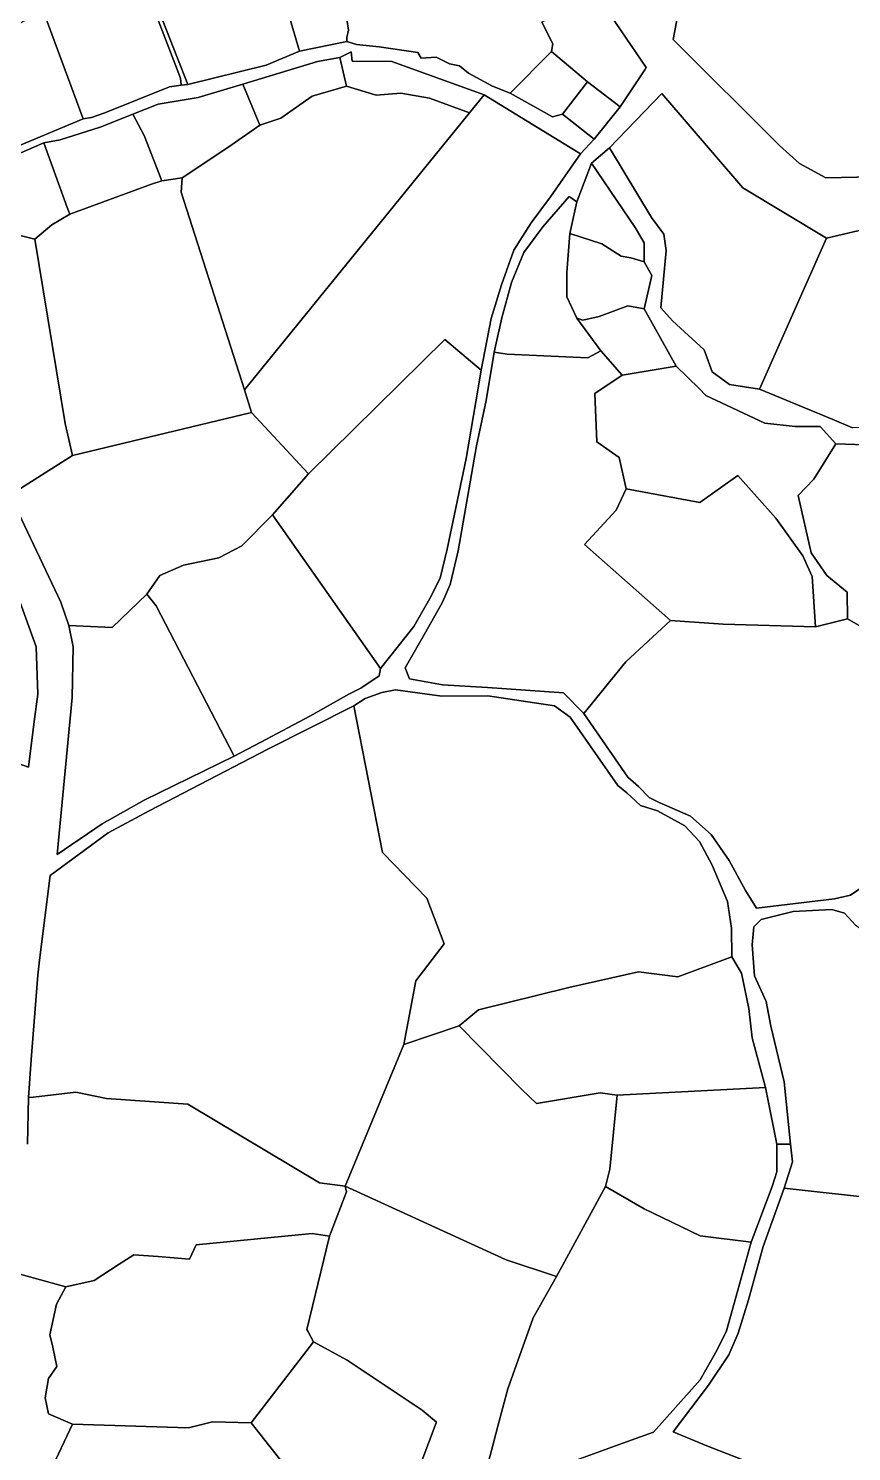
# Model space of a CAD drawing. Extents: x 542555 to 550520, y 1840485 to 1846995.
# Drawn here: x 549493.4 to 549701.7, y 1843922.2 to 1844282.5 of the extents above; entities that cross this region are included whole.
import ezdxf

# ---------------------------------------------------------------- set-up
doc = ezdxf.new("R2010")
doc.units = 0
doc.layers.add('Level 30', color=7, linetype='Continuous')

msp = doc.modelspace()

# ---------------------------------------------------------------- linework, layer by layer
at = {"layer": 'Level 30'}
for points in [[(549772.61, 1844331.48), (549767.51, 1844322.96), (549750.52, 1844301), (549738.6, 1844284.18), (549723.32, 1844266.76), (549720.38, 1844263.52), (549714.71, 1844256.35), (549710.19, 1844250.89), (549707.64, 1844247.71), (549706.6952, 1844246.9536), (549704.18, 1844244.94), (549703.0347, 1844244.9096), (549695.14, 1844244.7), (549688.48, 1844248.35), (549683.45, 1844252.93), (549656.49, 1844279.73), (549662.37, 1844310.75), (549687.9, 1844340.3), (549756.95, 1844334.73), (549771.43, 1844353.78), (549776.75, 1844350.29), (549776.7343, 1844349.5062), (549776.51, 1844338.29)], [(549557.55, 1844291.8), (549561.96, 1844276.76), (549553.5, 1844273.21), (549533.66, 1844268.35), (549523.68, 1844294.01), (549523.25, 1844295.78), (549529.61, 1844299.47), (549537.79, 1844304.06), (549546.56, 1844309.94), (549548.31, 1844312.01)], [(549531.99, 1844268.17), (549529.07, 1844267.71), (549512.71, 1844261.13), (549509.34, 1844260.01), (549507.18, 1844259.61), (549497.6, 1844285.6), (549513.68, 1844293.64), (549519.19, 1844294.99), (549521.81, 1844295.41), (549522.78, 1844293.49), (549531.82, 1844269.98)], [(549557.55, 1844291.8), (549560.31, 1844292.75), (549565.35, 1844295.23), (549567.18, 1844295.7), (549568.74, 1844294.75), (549570.75, 1844292.12), (549573.91, 1844284.77), (549574.34, 1844282.1), (549573.97, 1844280.24), (549573.92, 1844279.26), (549561.96, 1844276.76)], [(549643.399, 1844281.9028), (549649.68, 1844272.62), (549649.3128, 1844272.0653), (549643.1, 1844262.68), (549634.86, 1844268.99), (549625.72, 1844276.71), (549626.08, 1844278.64), (549623.27, 1844284.11), (549635.87, 1844293.03)], [(549497.6, 1844285.6), (549507.18, 1844259.61), (549491.06, 1844252.93), (549482.49, 1844277.81), (549482.17, 1844279.19), (549492.96, 1844284.79)], [(549572.15, 1844275.15), (549573.81, 1844267.9), (549565.18, 1844265.34), (549557.24, 1844259.83), (549551.92, 1844258.01), (549547.63, 1844268.41), (549566.5, 1844274.15)], [(549608.67, 1844265.7), (549604.96, 1844261.13), (549594.86, 1844264.85), (549587.6, 1844266.11), (549581.37, 1844265.63), (549573.81, 1844267.9), (549572.15, 1844275.15), (549575.03, 1844276.6), (549575.3, 1844274.26), (549585.32, 1844274.19)], [(549625.72, 1844276.71), (549634.86, 1844268.99), (549628.55, 1844260.79), (549626.01, 1844260.11), (549615.26, 1844266.11)], [(549547.63, 1844268.41), (549551.92, 1844258.01), (549544.04, 1844252.51), (549532.3, 1844244.74), (549527.08, 1844243.92), (549522.61, 1844255.41), (549519.81, 1844260.81), (549526.16, 1844263.36), (549536.3, 1844265.01)], [(549604.96, 1844261.13), (549548.01, 1844190.98), (549532.02, 1844241.07), (549532.3, 1844244.74), (549544.04, 1844252.51), (549551.92, 1844258.01), (549557.24, 1844259.83), (549565.18, 1844265.34), (549573.81, 1844267.9), (549581.37, 1844265.63), (549587.6, 1844266.11), (549594.86, 1844264.85)], [(549634.86, 1844268.99), (549643.1, 1844262.68), (549636.51, 1844254.53), (549628.55, 1844260.79)], [(549608.67, 1844265.7), (549633.06, 1844250.8), (549625.44, 1844239.87), (549620.62, 1844233.34), (549616.19, 1844226.36), (549613.07, 1844217.61), (549610.46, 1844209.05), (549607.96, 1844196.04), (549598.71, 1844203.77), (549564.25, 1844169.71), (549549.83, 1844185.26), (549548.01, 1844190.98), (549604.96, 1844261.13)], [(549695.31, 1844229.45), (549678.39, 1844191.16), (549670.75, 1844192.41), (549666.37, 1844195.54), (549664.33, 1844201.11), (549656.35, 1844208.5), (549653.38, 1844211.75), (549654.79, 1844226.3), (549654.13, 1844230.4), (549651.01, 1844234.62), (549640.39, 1844252.29), (549653.69, 1844266.04), (549674.18, 1844242.17)], [(549519.81, 1844260.81), (549522.61, 1844255.41), (549527.08, 1844243.92), (549524.49, 1844243.13), (549503.8, 1844235.53), (549503.13, 1844237.17), (549497.27, 1844253.58), (549501.35, 1844254.35), (549511.47, 1844257.51)], [(549499.32, 1844232.77), (549494.95, 1844229.21), (549484.01, 1844231.83), (549479.11, 1844232.32), (549475.26, 1844244.06), (549497.27, 1844253.58), (549503.13, 1844237.17), (549503.8, 1844235.53)], [(549638.5, 1844228), (549630.4, 1844230.61), (549632.15, 1844238.64), (549635.83, 1844248.4), (549646.92, 1844232.14), (549649.14, 1844228.28), (549649.21, 1844223.4), (549645.8, 1844224.48), (549643.4, 1844224.86)], [(549549.83, 1844185.26), (549504.52, 1844174.38), (549502.64, 1844182.47), (549494.95, 1844229.21), (549499.32, 1844232.77), (549503.8, 1844235.53), (549524.49, 1844243.13), (549527.08, 1844243.92), (549532.3, 1844244.74), (549532.02, 1844241.07), (549548.01, 1844190.98)], [(549632.16, 1844209.13), (549638.2, 1844200.91), (549634.9, 1844199.14), (549614.52, 1844200.03), (549611.2, 1844200.59), (549613.16, 1844209.29), (549615.61, 1844218.23), (549618.69, 1844225.79), (549623.55, 1844232.33), (549630.23, 1844240), (549632.15, 1844238.64), (549630.4, 1844230.61), (549629.64, 1844220.73), (549629.63, 1844214.61)], [(549488.8589, 1844164.3958), (549488.74, 1844164.32), (549463.06, 1844224.69), (549465.4072, 1844225.8058), (549479.11, 1844232.32), (549484.01, 1844231.83), (549494.95, 1844229.21), (549502.64, 1844182.47), (549504.52, 1844174.38)], [(549738.78, 1844225.21), (549739.31, 1844215.07), (549735.3, 1844204.08), (549734.23, 1844194.23), (549720.18, 1844182.22), (549701.91, 1844181.4), (549696.78, 1844183.58), (549678.39, 1844191.16), (549695.31, 1844229.45), (549708.99, 1844232.67)], [(549651.09, 1844219.96), (549649.16, 1844211.52), (549645.03, 1844212.33), (549637.82, 1844209.61), (549633.68, 1844208.64), (549632.16, 1844209.13), (549629.63, 1844214.61), (549629.64, 1844220.73), (549630.4, 1844230.61), (549638.5, 1844228), (549643.4, 1844224.86), (549645.8, 1844224.48), (549649.21, 1844223.4)], [(549657.28, 1844197.03), (549643.62, 1844194.73), (549638.2, 1844200.91), (549632.16, 1844209.13), (549633.68, 1844208.64), (549637.82, 1844209.61), (549645.03, 1844212.33), (549649.16, 1844211.52)], [(549564.25, 1844169.71), (549598.71, 1844203.77), (549607.96, 1844196.04), (549606.55, 1844187.96), (549604.17, 1844173.6), (549599.36, 1844150.69), (549597.58, 1844143.37), (549594.94, 1844138.2), (549590.85, 1844131.1), (549582.48, 1844120.47), (549555.12, 1844159.33)], [(549644.54, 1844122.18), (549633.94, 1844109.02), (549628.75, 1844114.26), (549609.57, 1844115.61), (549598.18, 1844116.35), (549589.8, 1844117.83), (549588.68, 1844120.62), (549593.93, 1844129.76), (549598.12, 1844137.29), (549600.08, 1844141.7), (549602.14, 1844150.29), (549606.73, 1844176.84), (549609.2, 1844188.28), (549611.2, 1844200.59), (549614.52, 1844200.03), (549634.9, 1844199.14), (549638.2, 1844200.91), (549643.62, 1844194.73), (549636.66, 1844190.12), (549637.21, 1844177.81), (549642.83, 1844173.9), (549644.64, 1844165.96), (549642.09, 1844160.56), (549634.09, 1844151.83), (549655.86, 1844132.62)], [(549700.65, 1844133), (549692.54, 1844130.99), (549691.71, 1844143.77), (549689.34, 1844148.99), (549682.53, 1844158.5), (549672.88, 1844169.31), (549663.29, 1844162.49), (549644.64, 1844165.96), (549642.83, 1844173.9), (549637.21, 1844177.81), (549636.66, 1844190.12), (549643.62, 1844194.73), (549657.28, 1844197.03), (549663.11, 1844191.33), (549664.75, 1844189.58), (549679.72, 1844182.62), (549687.39, 1844181.74), (549693.73, 1844181.72), (549697.72, 1844177.38), (549692.12, 1844168.42), (549688.12, 1844164.29), (549691.47, 1844149.74), (549695.44, 1844144.01), (549700.57, 1844139.75)], [(549564.25, 1844169.71), (549555.12, 1844159.33), (549547.4, 1844151.5), (549541.54, 1844148.46), (549532.63, 1844146.6), (549526.59, 1844143.99), (549523.36, 1844139.26), (549514.51, 1844130.85), (549503.61, 1844131.35), (549501.54, 1844137.23), (549489.3193, 1844163.0939), (549488.74, 1844164.32), (549488.8589, 1844164.3958), (549504.52, 1844174.38), (549549.83, 1844185.26)], [(549728.97, 1844162.42), (549712.96, 1844127.32), (549708.57, 1844128.5), (549700.65, 1844133), (549700.57, 1844139.75), (549695.44, 1844144.01), (549691.47, 1844149.74), (549688.12, 1844164.29), (549692.12, 1844168.42), (549697.72, 1844177.38), (549707.56, 1844177.03), (549717.93, 1844176.89)], [(549669.18, 1844131.71), (549655.86, 1844132.62), (549634.09, 1844151.83), (549642.09, 1844160.56), (549644.64, 1844165.96), (549663.29, 1844162.49), (549672.88, 1844169.31), (549682.53, 1844158.5), (549689.34, 1844148.99), (549691.71, 1844143.77), (549692.54, 1844130.99)], [(549555.12, 1844159.33), (549582.48, 1844120.47), (549582.11, 1844118.63), (549577.5, 1844115.48), (549574.4, 1844113.98), (549564.61, 1844108.42), (549552.13, 1844101.84), (549545.4, 1844098.25), (549525.72, 1844136.29), (549523.36, 1844139.26), (549526.59, 1844143.99), (549532.63, 1844146.6), (549541.54, 1844148.46), (549547.4, 1844151.5)], [(549494.8285, 1844107.0177), (549493.38, 1844095.48), (549479.83, 1844100.3), (549471.56, 1844100.8), (549454.57, 1844102.61), (549445.31, 1844102.97), (549427.38, 1844107.33), (549422.87, 1844109.19), (549462.8, 1844148.63), (549476.82, 1844141.91), (549488.4, 1844141.52), (549490.5471, 1844138.727), (549490.86, 1844138.32), (549495.32, 1844125.92), (549495.7, 1844113.96)], [(549523.36, 1844139.26), (549525.72, 1844136.29), (549545.4, 1844098.25), (549522.66, 1844087.11), (549512.02, 1844081.14), (549500.59, 1844073.35), (549504.43, 1844113.15), (549504.67, 1844125.96), (549503.61, 1844131.35), (549514.51, 1844130.85)], [(549607.25, 1844034.05), (549602.4, 1844029.96), (549588.38, 1844025.23), (549591.38, 1844041.39), (549598.53, 1844050.7), (549594.22, 1844062.29), (549582.92, 1844073.9), (549575.73, 1844111.02), (549578.55, 1844112.89), (549582.8, 1844114.38), (549586.25, 1844115.06), (549597.96, 1844113.48), (549609.61, 1844113.5), (549626.47, 1844111.02), (549630.48, 1844108.17), (549642.53, 1844090.84), (549644.79, 1844088.98), (549648.25, 1844085.8), (549652.56, 1844084.43), (549659.46, 1844080.64), (549663.19, 1844076.62), (549666.35, 1844070.62), (549670.28, 1844061.46), (549671.3, 1844054.7), (549671.35, 1844047.43), (549657.67, 1844042.35), (549647.78, 1844043.64), (549630.15, 1844039.66)], [(549591.38, 1844041.39), (549588.38, 1844025.23), (549573.55, 1843989.36), (549567.03, 1843990.23), (549533.67, 1844010.1), (549513.12, 1844011.56), (549505.32, 1844013.21), (549494.6575, 1844011.9477), (549493.41, 1844011.8), (549494.02, 1844021.46), (549495.72, 1844042.79), (549496.1964, 1844046.6304), (549498.85, 1844068.02), (549513.54, 1844078.85), (549523.93, 1844084.42), (549553.93, 1844100.04), (549575.73, 1844111.02), (549582.92, 1844073.9), (549594.22, 1844062.29), (549598.53, 1844050.7)], [(549708.73, 1843989.87), (549709.72, 1843986.07), (549684.57, 1843988.84), (549686.69, 1843995.57), (549686.25, 1844000), (549684.58, 1844015.81), (549681.26, 1844029.89), (549680.05, 1844036.13), (549677.11, 1844042.62), (549676.5, 1844050.49), (549676.96, 1844055.06), (549678.82, 1844056.87), (549686.91, 1844058.9), (549696.66, 1844059.42), (549699.91, 1844058.52), (549702.66, 1844055.47), (549709.18, 1844051.28), (549711.65, 1844047.82), (549713.73, 1844045.09), (549715.94, 1844038.31), (549718.27, 1843998.27), (549709.15, 1843995.21)], [(549679.86, 1844014.36), (549642.35, 1844012.38), (549638.04, 1844012.99), (549621.93, 1844010.27), (549618.19, 1844013.84), (549602.4, 1844029.96), (549607.25, 1844034.05), (549630.15, 1844039.66), (549647.78, 1844043.64), (549657.67, 1844042.35), (549671.35, 1844047.43), (549673.81, 1844043.31), (549675.68, 1844034.35), (549676.5, 1844026.9)], [(549602.4, 1844029.96), (549618.19, 1844013.84), (549621.93, 1844010.27), (549638.04, 1844012.99), (549642.35, 1844012.38), (549640.48, 1843993.65), (549639.39, 1843989.31), (549626.97, 1843966.5), (549614.27, 1843970.7), (549573.55, 1843989.36), (549588.38, 1844025.23)], [(549682.72, 1844000), (549682.77, 1843993.02), (549681.56, 1843989.32), (549676.3, 1843975.19), (549663.34, 1843976.83), (549649.22, 1843983.6), (549639.39, 1843989.31), (549640.48, 1843993.65), (549642.35, 1844012.38), (549679.86, 1844014.36)], [(549610.51, 1843922.47), (549607.85, 1843912.42), (549596.27, 1843910.88), (549589.01, 1843909.49), (549596.57, 1843929.43), (549596.63, 1843929.59), (549592.96, 1843932.63), (549574.05, 1843945.28), (549565.54, 1843949.97), (549564.03, 1843952.63), (549563.79, 1843953.04), (549569.53, 1843976.72), (549573.85, 1843987.92), (549573.55, 1843989.36), (549614.27, 1843970.7), (549626.97, 1843966.5), (549621.13, 1843956.01), (549614.65, 1843938.06), (549612.14, 1843928.59)], [(549639.39, 1843989.31), (549649.22, 1843983.6), (549663.34, 1843976.83), (549676.3, 1843975.19), (549672.08, 1843960.04), (549670, 1843952.72), (549667.64, 1843947.9), (549663.36, 1843940.3), (549651.51, 1843927.11), (549643.78, 1843924.3), (549633.56, 1843920.61), (549630.49, 1843919.42), (549622.69, 1843916.39), (549620.48, 1843915.53), (549607.85, 1843912.42), (549610.51, 1843922.47), (549612.14, 1843928.59), (549614.65, 1843938.06), (549621.13, 1843956.01), (549626.97, 1843966.5)], [(549736.8876, 1843964.3386), (549738.95, 1843963.72), (549727.96, 1843923.82), (549722.98, 1843921.8), (549715.89, 1843920.38), (549709.56, 1843917.88), (549702.97, 1843914.35), (549698.48, 1843913.26), (549686.03, 1843916.32), (549678.01, 1843918.58), (549665.01, 1843923.63), (549656.5, 1843927.17), (549665.46, 1843938.94), (549670.59, 1843946.64), (549672.98, 1843952.13), (549675.6, 1843960.59), (549679.27, 1843974.07), (549684.57, 1843988.84), (549709.72, 1843986.07), (549711.82, 1843981.3), (549714.38, 1843973.12), (549717.28, 1843970.22)], [(549502.8, 1843963.86), (549509.96, 1843965.51), (549516.34, 1843969.65), (549520, 1843972.02), (549526.23, 1843971.53), (549534.16, 1843970.9), (549535.81, 1843974.48), (549565.16, 1843977.42), (549569.53, 1843976.72), (549563.79, 1843953.04), (549564.03, 1843952.63), (549565.54, 1843949.97), (549562.73, 1843946.33), (549549.69, 1843929.43), (549539.98, 1843929.71), (549533.83, 1843928.2), (549504.54, 1843929.13), (549498.46, 1843931.69), (549497.6, 1843935.78), (549498.47, 1843940.71), (549500.53, 1843943.71), (549499.57, 1843948.6), (549498.75, 1843951.69), (549500.43, 1843959.49)], [(549504.54, 1843929.13), (549499.53, 1843918.57), (549495.6, 1843915.58), (549488.5, 1843913.68), (549477.16, 1843915.46), (549470.54, 1843919.01), (549476.5576, 1843935.7804), (549488.09, 1843967.92), (549488.1539, 1843967.9024), (549502.8, 1843963.86), (549500.43, 1843959.49), (549498.75, 1843951.69), (549499.57, 1843948.6), (549500.53, 1843943.71), (549498.47, 1843940.71), (549497.6, 1843935.78), (549498.46, 1843931.69)], [(549565.54, 1843949.97), (549574.05, 1843945.28), (549592.96, 1843932.63), (549596.63, 1843929.59), (549596.57, 1843929.43), (549589.01, 1843909.49), (549583.12, 1843906.38), (549579.46, 1843903.53), (549576.17, 1843899.59), (549557.53, 1843919.47), (549549.69, 1843929.43), (549562.73, 1843946.33)], [(549549.69, 1843929.43), (549557.53, 1843919.47), (549550.96, 1843912.49), (549545.45, 1843910.23), (549540.55, 1843909.24), (549523.22, 1843903.5), (549512.8, 1843900.47), (549505.11, 1843906.03), (549499.53, 1843918.57), (549504.54, 1843929.13), (549533.83, 1843928.2), (549539.98, 1843929.71)]]:
    msp.add_lwpolyline(points, close=True, dxfattribs=at)
for points in [[(549662.37, 1844310.75), (549656.49, 1844279.73), (549683.45, 1844252.93), (549688.48, 1844248.35), (549695.14, 1844244.7), (549703.0347, 1844244.9096), (549704.18, 1844244.94), (549706.6952, 1844246.9536), (549707.64, 1844247.71), (549710.19, 1844250.89), (549714.71, 1844256.35), (549720.38, 1844263.52), (549723.32, 1844266.76), (549738.6, 1844284.18)], [(549489.3193, 1844163.0939), (549501.54, 1844137.23), (549503.61, 1844131.35), (549504.67, 1844125.96), (549504.43, 1844113.15), (549500.59, 1844073.35), (549512.02, 1844081.14), (549522.66, 1844087.11), (549545.4, 1844098.25), (549552.13, 1844101.84), (549564.61, 1844108.42), (549574.4, 1844113.98), (549577.5, 1844115.48), (549582.11, 1844118.63), (549582.48, 1844120.47), (549590.85, 1844131.1), (549594.94, 1844138.2), (549597.58, 1844143.37), (549599.36, 1844150.69), (549604.17, 1844173.6), (549606.55, 1844187.96), (549607.96, 1844196.04), (549610.46, 1844209.05), (549613.07, 1844217.61), (549616.19, 1844226.36), (549620.62, 1844233.34), (549625.44, 1844239.87), (549633.06, 1844250.8), (549636.51, 1844254.53), (549643.1, 1844262.68), (549649.3128, 1844272.0653), (549649.68, 1844272.62), (549643.399, 1844281.9028), (549635.87, 1844293.03)], [(549523.68, 1844294.01), (549533.66, 1844268.35), (549531.99, 1844268.17), (549531.82, 1844269.98), (549522.78, 1844293.49)], [(549623.27, 1844284.11), (549626.08, 1844278.64), (549625.72, 1844276.71), (549615.26, 1844266.11), (549610.81, 1844267.92), (549604.75, 1844271.22), (549602.41, 1844273.05), (549599.9, 1844273.59), (549596.55, 1844275.27), (549592.77, 1844274.99), (549591.94, 1844276.46), (549582.13, 1844277.91), (549576.39, 1844278.45), (549573.92, 1844279.26), (549573.97, 1844280.24), (549574.34, 1844282.1), (549573.91, 1844284.77)], [(549491.06, 1844252.93), (549507.18, 1844259.61), (549509.34, 1844260.01), (549512.71, 1844261.13), (549529.07, 1844267.71), (549531.99, 1844268.17), (549533.66, 1844268.35), (549553.5, 1844273.21), (549561.96, 1844276.76), (549573.92, 1844279.26), (549576.39, 1844278.45), (549582.13, 1844277.91), (549591.94, 1844276.46), (549592.77, 1844274.99), (549596.55, 1844275.27), (549599.9, 1844273.59), (549602.41, 1844273.05), (549604.75, 1844271.22), (549610.81, 1844267.92), (549615.26, 1844266.11), (549626.01, 1844260.11), (549628.55, 1844260.79), (549636.51, 1844254.53), (549633.06, 1844250.8), (549608.67, 1844265.7), (549585.32, 1844274.19), (549575.3, 1844274.26), (549575.03, 1844276.6), (549572.15, 1844275.15), (549566.5, 1844274.15), (549547.63, 1844268.41), (549536.3, 1844265.01), (549526.16, 1844263.36), (549519.81, 1844260.81), (549511.47, 1844257.51), (549501.35, 1844254.35), (549497.27, 1844253.58), (549475.26, 1844244.06)], [(549708.99, 1844232.67), (549695.31, 1844229.45), (549674.18, 1844242.17), (549653.69, 1844266.04), (549640.39, 1844252.29), (549635.83, 1844248.4), (549632.15, 1844238.64), (549630.23, 1844240), (549623.55, 1844232.33), (549618.69, 1844225.79), (549615.61, 1844218.23), (549613.16, 1844209.29), (549611.2, 1844200.59), (549609.2, 1844188.28), (549606.73, 1844176.84), (549602.14, 1844150.29), (549600.08, 1844141.7), (549598.12, 1844137.29), (549593.93, 1844129.76), (549588.68, 1844120.62), (549589.8, 1844117.83), (549598.18, 1844116.35), (549609.57, 1844115.61), (549628.75, 1844114.26), (549633.94, 1844109.02), (549645.08, 1844092.95), (549647.73, 1844090.56), (549650.43, 1844087.8), (549652.97, 1844086.56), (549660.94, 1844083.06), (549666.1, 1844078.42), (549670.66, 1844071.86), (549674.86, 1844064.24), (549677.64, 1844059.77), (549697.38, 1844062.14), (549701.39, 1844063.02), (549705.1, 1844065.6)], [(549707.56, 1844177.03), (549697.72, 1844177.38), (549693.73, 1844181.72), (549687.39, 1844181.74), (549679.72, 1844182.62), (549664.75, 1844189.58), (549663.11, 1844191.33), (549657.28, 1844197.03), (549649.16, 1844211.52), (549651.09, 1844219.96), (549649.21, 1844223.4), (549649.14, 1844228.28), (549646.92, 1844232.14), (549635.83, 1844248.4), (549640.39, 1844252.29), (549651.01, 1844234.62), (549654.13, 1844230.4), (549654.79, 1844226.3), (549653.38, 1844211.75), (549656.35, 1844208.5), (549664.33, 1844201.11), (549666.37, 1844195.54), (549670.75, 1844192.41), (549678.39, 1844191.16), (549696.78, 1844183.58), (549701.91, 1844181.4)], [(549479.83, 1844100.3), (549493.38, 1844095.48), (549494.8285, 1844107.0177), (549495.7, 1844113.96), (549495.32, 1844125.92), (549490.86, 1844138.32)], [(549705.1, 1844065.6), (549701.39, 1844063.02), (549697.38, 1844062.14), (549677.64, 1844059.77), (549674.86, 1844064.24), (549670.66, 1844071.86), (549666.1, 1844078.42), (549660.94, 1844083.06), (549652.97, 1844086.56), (549650.43, 1844087.8), (549647.73, 1844090.56), (549645.08, 1844092.95), (549633.94, 1844109.02), (549644.54, 1844122.18), (549655.86, 1844132.62), (549669.18, 1844131.71), (549692.54, 1844130.99), (549700.65, 1844133), (549708.57, 1844128.5)], [(549702.66, 1844055.47), (549699.91, 1844058.52), (549696.66, 1844059.42), (549686.91, 1844058.9), (549678.82, 1844056.87), (549676.96, 1844055.06), (549676.5, 1844050.49), (549677.11, 1844042.62), (549680.05, 1844036.13), (549681.26, 1844029.89), (549684.58, 1844015.81), (549686.25, 1844000), (549682.72, 1844000), (549679.86, 1844014.36), (549676.5, 1844026.9), (549675.68, 1844034.35), (549673.81, 1844043.31), (549671.35, 1844047.43), (549671.3, 1844054.7), (549670.28, 1844061.46), (549666.35, 1844070.62), (549663.19, 1844076.62), (549659.46, 1844080.64), (549652.56, 1844084.43), (549648.25, 1844085.8), (549644.79, 1844088.98), (549642.53, 1844090.84), (549630.48, 1844108.17), (549626.47, 1844111.02), (549609.61, 1844113.5), (549597.96, 1844113.48), (549586.25, 1844115.06), (549582.8, 1844114.38), (549578.55, 1844112.89), (549575.73, 1844111.02), (549553.93, 1844100.04), (549523.93, 1844084.42), (549513.54, 1844078.85), (549498.85, 1844068.02), (549496.1964, 1844046.6304), (549495.72, 1844042.79), (549494.02, 1844021.46), (549493.41, 1844011.8), (549493.1, 1844000)], [(549493.1, 1844000), (549493.41, 1844011.8), (549494.6575, 1844011.9477), (549505.32, 1844013.21), (549513.12, 1844011.56), (549533.67, 1844010.1), (549567.03, 1843990.23), (549573.55, 1843989.36), (549573.85, 1843987.92), (549569.53, 1843976.72), (549565.16, 1843977.42), (549535.81, 1843974.48), (549534.16, 1843970.9), (549526.23, 1843971.53), (549520, 1843972.02), (549516.34, 1843969.65), (549509.96, 1843965.51), (549502.8, 1843963.86), (549488.1539, 1843967.9024)], [(549633.56, 1843920.61), (549643.78, 1843924.3), (549651.51, 1843927.11), (549663.36, 1843940.3), (549667.64, 1843947.9), (549670, 1843952.72), (549672.08, 1843960.04), (549676.3, 1843975.19), (549681.56, 1843989.32), (549682.77, 1843993.02), (549682.72, 1844000), (549686.25, 1844000), (549686.69, 1843995.57), (549684.57, 1843988.84), (549679.27, 1843974.07), (549675.6, 1843960.59), (549672.98, 1843952.13), (549670.59, 1843946.64), (549665.46, 1843938.94), (549656.5, 1843927.17), (549665.01, 1843923.63), (549678.01, 1843918.58)]]:
    msp.add_lwpolyline(points, dxfattribs=at)

doc.saveas('drawing.dxf')
